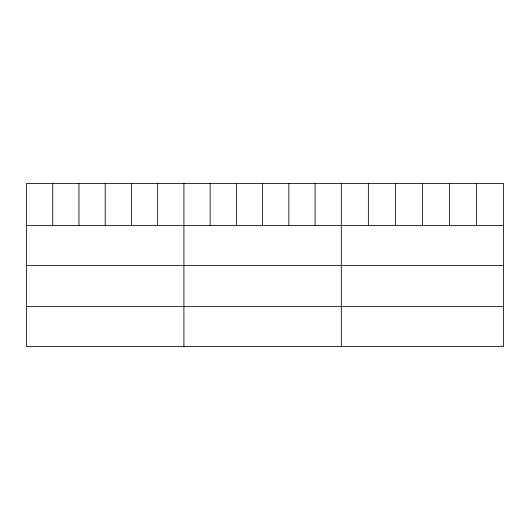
<?xml version="1.0" encoding="UTF-8"?>
<svg xmlns="http://www.w3.org/2000/svg" width="530" height="530" viewBox="0 0 530 530"><rect width="100%" height="100%" fill="white"/><g stroke="black" fill="none" stroke-linecap="round" stroke-linejoin="round"><path stroke-width="0.79" d="M503.5 225.502L503.5 346.6L26.5 346.6L26.5 183.4L503.5 183.4L503.5 225.502L26.5 225.502M26.5 265.464L503.5 265.464M26.5 306.638L503.5 306.638M476.47 183.4L476.47 225.502M449.44 183.4L449.44 225.502M422.41 183.4L422.41 225.502M395.38 183.4L395.38 225.502M368.35 183.4L368.35 225.502M341.32 183.4L341.32 346.6M315.085 183.4L315.085 225.502M288.85 183.4L288.85 225.502M262.615 183.4L262.615 225.502M236.38 183.4L236.38 225.502M210.145 183.4L210.145 225.502M183.91 183.4L183.91 346.6M157.675 183.4L157.675 225.502M131.44 183.4L131.44 225.502M105.205 183.4L105.205 225.502M78.97 183.4L78.97 225.502M52.735 183.4L52.735 225.502"/></g></svg>
